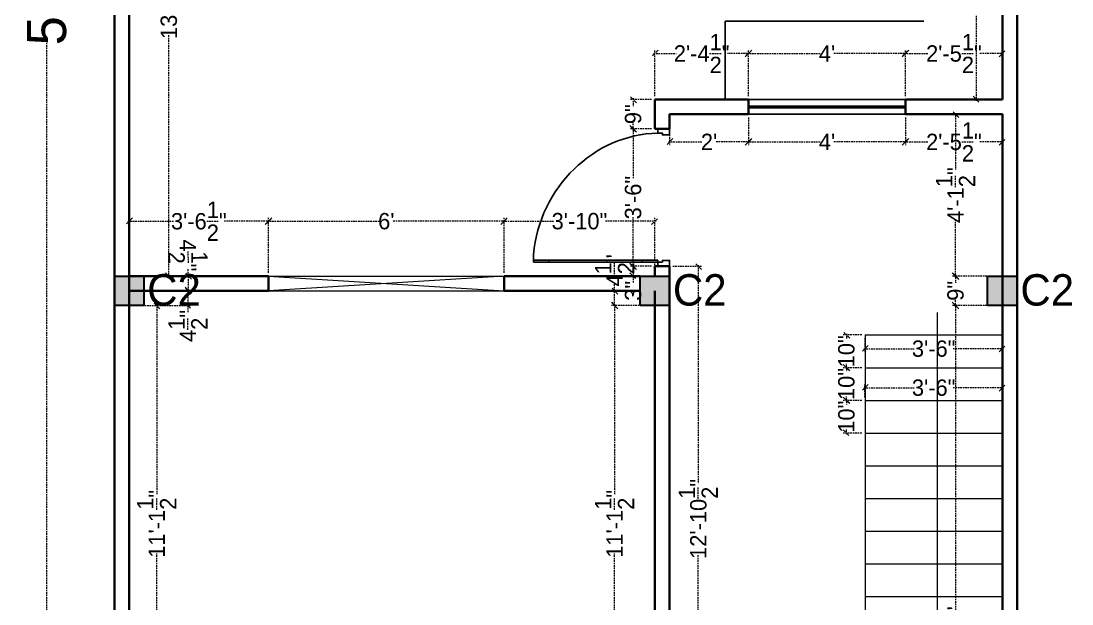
# Model space of a CAD drawing. Header units: millimetres. Extents: x -6808 to 215771, y -89660 to -16303.
# Drawn here: x 106639.7 to 106961, y -49908.7 to -49730.4 of the extents above; entities that cross this region are included whole.
import ezdxf

# ---------------------------------------------------------------- set-up
doc = ezdxf.new("R2010")
doc.units = ezdxf.units.MM
doc.header["$PDMODE"] = 35
doc.linetypes.add('ACAD_ISO10W100', pattern=[18, 12, -3, 0, -3])
doc.linetypes.add('DASHED', pattern=[0.75, 0.5, -0.25])
doc.layers.get('0').update_dxf_attribs({"color": 8})
for name, color, linetype, lineweight in [('col.center', 5, 'ACAD_ISO10W100', 15), ('column', 5, 'Continuous', 30), ('dim2', 6, 'Continuous', 20), ('STAIR', 252, 'Continuous', 15), ('wall', 7, 'Continuous', 35), ('wokg dim', 152, 'DASHED', 18)]:
    doc.layers.add(name, color=color, linetype=linetype, lineweight=lineweight)
doc.layers.add('NET 01', color=8, linetype='Continuous')
doc.layers.add('WIN', color=5, linetype='Continuous')
doc.styles.add('SAJ', font='eurr____.ttf')
doc.dimstyles.new('SAJ', dxfattribs={"dimtxt": 5, "dimasz": 2, "dimexe": 1, "dimexo": 1, "dimgap": 0.09375, "dimtad": 0, "dimdec": 1, "dimzin": 0, "dimdsep": 46, "dimlunit": 4, "dimtxsty": 'SAJ', "dimblk": 'OBLIQUE', "dimcen": 0.125, "dimdle": 0.375, "dimadec": 0, "dimazin": 0, "dimtfac": 1, "dimtdec": 1, "dimtofl": 0, "dimtmove": 0, "dimatfit": 3, "dimldrblk": 'OBLIQUE', "dimfxl": 1, "dimtolj": 1, "dimtzin": 0, "dimlwd": 5, "dimlwe": 5, "dimarcsym": 1})

# ---------------------------------------------------------------- blocks, each defined once
blk = doc.blocks.new('QEWFWE')
at = {"layer": 'NET 01'}
for p, q in [((238503.45, 15011.85), (238503.45, 15015.77)), ((238503.45, 15015.77), (238505.41, 15015.77)), ((238503.98, 15015.77), (238503.98, 15011.85)), ((238503.98, 15011.85), (238503.45, 15011.85)), ((238503.45, 15011.85), (238503.45, 14988.32)), ((238503.98, 14988.32), (238503.98, 15011.85)), ((238503.45, 14988.32), (238503.45, 14984.4)), ((238503.98, 14988.32), (238503.45, 14988.32)), ((238503.98, 14984.4), (238503.98, 14988.32)), ((238503.45, 14984.4), (238503.98, 14984.4))]:
    blk.add_line(p, q, dxfattribs=at)
for points in [[(238503.45, 14984.4), (238502.4, 14984.4), (238502.4, 14981.4), (238503.9, 14981.4), (238503.9, 14982.9), (238503.9, 14983.2), (238503.45, 14983.2)], [(238536.02, 14984.4), (238537.07, 14984.4), (238537.07, 14981.4), (238535.57, 14981.4), (238535.57, 14982.9), (238535.57, 14983.2), (238536.02, 14983.2)]]:
    blk.add_lwpolyline(points, close=True, dxfattribs=at)
blk.add_ellipse((238504.18, 14985.62), major_axis=(-29.27, 13.54), ratio=0.925766, start_param=-2.718612, end_param=-1.204625, dxfattribs=at)
blk = doc.blocks.new('_Oblique')
at = {"color": 0, "linetype": 'ByBlock', "lineweight": -2}
blk.add_line((-0.5, -0.5), (0.5, 0.5), dxfattribs=at)
blk = doc.blocks.new('*D721')
at = {"layer": 'Defpoints', "color": 0, "transparency": 16777216}
for p in [(106647.54, -49427.41), (106668.22, -49427.41), (106668.22, -50027.41)]:
    blk.add_point(p, dxfattribs=at)
at = {"layer": 'dim2', "color": 0, "linetype": 'DASHED', "lineweight": 5, "transparency": 16777216}
for p, q in [((106667.22, -49427.41), (106646.54, -49427.41)), ((106647.54, -49427.04), (106647.54, -49718.32)), ((106647.54, -50027.79), (106647.54, -49736.51)), ((106667.22, -50027.41), (106646.54, -50027.41))]:
    blk.add_line(p, q, dxfattribs=at)
at = {"layer": 'dim2', "color": 0, "lineweight": 5, "transparency": 16777216, "xscale": 2, "yscale": 2, "zscale": 2}
for p, rotation in [((106647.54, -49427.41), 90), ((106647.54, -50027.41), 270)]:
    blk.add_blockref('_Oblique', p, dxfattribs=dict(at, rotation=rotation))
at = {"layer": 'dim2', "color": 0, "transparency": 16777216, "insert": (106647.54, -49727.41), "char_height": 12, "attachment_point": 5, "rotation": 90, "style": 'SAJ'}
blk.add_mtext("\\A1;50'", dxfattribs=at)
blk = doc.blocks.new('A$C32B276F4')
at = {"layer": 'column'}
blk.add_hatch(color=256, dxfattribs=at).paths.add_polyline_path([(9, 0), (9, 9), (0, 9), (0, 0)])
for p, q in [((0, 0), (0, 9)), ((0, 9), (9, 9)), ((9, 9), (9, 0)), ((9, 0), (0, 0))]:
    blk.add_line(p, q, dxfattribs=at)
at = {"layer": 'col.center', "linetype": 'ByBlock', "insert": (10.02, 9.59), "char_height": 9.6, "width": 293.6941, "attachment_point": 1, "style": 'SAJ'}
blk.add_mtext('\\A1;{\\fCentury Gothic|b0|i0|c0|p34;C2}', dxfattribs=at)
blk = doc.blocks.new('*D755')
at = {"layer": 'Defpoints', "color": 0, "transparency": 16777216}
for p in [(106939.72, -49646.41), (106931.8, -49754.41), (106939.72, -49754.41)]:
    blk.add_point(p, dxfattribs=at)
at = {"layer": 'wokg dim', "color": 0, "lineweight": 5, "transparency": 16777216}
for p, q in [((106938.72, -49646.41), (106930.8, -49646.41)), ((106931.8, -49646.04), (106931.8, -49698.35)), ((106931.8, -49754.79), (106931.8, -49702.48)), ((106938.72, -49754.41), (106930.8, -49754.41))]:
    blk.add_line(p, q, dxfattribs=at)
at = {"layer": 'wokg dim', "color": 0, "lineweight": 5, "transparency": 16777216, "xscale": 2, "yscale": 2, "zscale": 2}
for p, rotation in [((106931.8, -49646.41), 90), ((106931.8, -49754.41), 270)]:
    blk.add_blockref('_Oblique', p, dxfattribs=dict(at, rotation=rotation))
at = {"layer": 'wokg dim', "color": 0, "transparency": 16777216, "insert": (106931.8, -49700.41), "char_height": 5, "attachment_point": 5, "rotation": 90, "style": 'SAJ'}
blk.add_mtext("\\A1;9'", dxfattribs=at)
blk = doc.blocks.new('*D756')
at = {"layer": 'Defpoints', "color": 0, "transparency": 16777216}
for p in [(106910.1, -49740.34), (106910.1, -49754.41), (106939.72, -49754.41)]:
    blk.add_point(p, dxfattribs=at)
at = {"layer": 'wokg dim', "color": 0, "lineweight": 5, "transparency": 16777216}
for p, q in [((106909.72, -49740.34), (106917.11, -49740.34)), ((106910.1, -49753.41), (106910.1, -49739.34)), ((106940.1, -49740.34), (106932.71, -49740.34)), ((106939.72, -49753.41), (106939.72, -49739.34))]:
    blk.add_line(p, q, dxfattribs=at)
at = {"layer": 'wokg dim', "color": 0, "lineweight": 5, "transparency": 16777216, "xscale": 2, "yscale": 2, "zscale": 2, "rotation": 180}
blk.add_blockref('_Oblique', (106910.1, -49740.34), dxfattribs=at)
at = {"layer": 'wokg dim', "color": 0, "lineweight": 5, "transparency": 16777216, "xscale": 2, "yscale": 2, "zscale": 2}
blk.add_blockref('_Oblique', (106939.72, -49740.34), dxfattribs=at)
at = {"layer": 'wokg dim', "color": 0, "transparency": 16777216, "insert": (106924.91, -49740.34), "char_height": 5, "attachment_point": 5, "style": 'SAJ'}
blk.add_mtext('\\A1;2\'-5{\\H1.000000x;\\S1/2;}"', dxfattribs=at)
blk = doc.blocks.new('*D757')
at = {"layer": 'Defpoints', "color": 0, "transparency": 16777216}
for p in [(106862.1, -49740.34), (106862.1, -49754.41), (106910.1, -49754.41)]:
    blk.add_point(p, dxfattribs=at)
at = {"layer": 'wokg dim', "color": 0, "lineweight": 5, "transparency": 16777216}
for p, q in [((106861.72, -49740.34), (106884.07, -49740.34)), ((106862.1, -49753.41), (106862.1, -49739.34)), ((106910.47, -49740.34), (106888.13, -49740.34)), ((106910.1, -49753.41), (106910.1, -49739.34))]:
    blk.add_line(p, q, dxfattribs=at)
at = {"layer": 'wokg dim', "color": 0, "lineweight": 5, "transparency": 16777216, "xscale": 2, "yscale": 2, "zscale": 2}
for p, rotation in [((106862.1, -49740.34), 180.0000000000086), ((106910.1, -49740.34), 8.6331e-12)]:
    blk.add_blockref('_Oblique', p, dxfattribs=dict(at, rotation=rotation))
at = {"layer": 'wokg dim', "color": 0, "transparency": 16777216, "insert": (106886.1, -49740.34), "char_height": 5, "attachment_point": 5, "style": 'SAJ'}
blk.add_mtext("\\A1;4'", dxfattribs=at)
blk = doc.blocks.new('*D758')
at = {"layer": 'Defpoints', "color": 0, "transparency": 16777216}
for p in [(106862.1, -49740.34), (106833.47, -49754.41), (106862.1, -49754.41)]:
    blk.add_point(p, dxfattribs=at)
at = {"layer": 'wokg dim', "color": 0, "lineweight": 5, "transparency": 16777216}
for p, q in [((106833.1, -49740.34), (106839.99, -49740.34)), ((106833.47, -49753.41), (106833.47, -49739.34)), ((106862.47, -49740.34), (106855.58, -49740.34)), ((106862.1, -49753.41), (106862.1, -49739.34))]:
    blk.add_line(p, q, dxfattribs=at)
at = {"layer": 'wokg dim', "color": 0, "lineweight": 5, "transparency": 16777216, "xscale": 2, "yscale": 2, "zscale": 2, "rotation": 180}
blk.add_blockref('_Oblique', (106833.47, -49740.34), dxfattribs=at)
at = {"layer": 'wokg dim', "color": 0, "lineweight": 5, "transparency": 16777216, "xscale": 2, "yscale": 2, "zscale": 2}
blk.add_blockref('_Oblique', (106862.1, -49740.34), dxfattribs=at)
at = {"layer": 'wokg dim', "color": 0, "transparency": 16777216, "insert": (106847.78, -49740.34), "char_height": 5, "attachment_point": 5, "style": 'SAJ'}
blk.add_mtext('\\A1;2\'-4{\\H1.000000x;\\S1/2;}"', dxfattribs=at)
blk = doc.blocks.new('*D759')
at = {"layer": 'Defpoints', "color": 0, "transparency": 16777216}
for p in [(106672.72, -49646.41), (106672.72, -49808.41), (106684.88, -49808.41)]:
    blk.add_point(p, dxfattribs=at)
at = {"layer": 'wokg dim', "color": 0, "lineweight": 5, "transparency": 16777216}
for p, q in [((106673.72, -49646.41), (106685.88, -49646.41)), ((106684.88, -49646.04), (106684.88, -49720.13)), ((106684.88, -49808.79), (106684.88, -49734.7)), ((106673.72, -49808.41), (106685.88, -49808.41))]:
    blk.add_line(p, q, dxfattribs=at)
at = {"layer": 'wokg dim', "color": 0, "lineweight": 5, "transparency": 16777216, "xscale": 2, "yscale": 2, "zscale": 2}
for p, rotation in [((106684.88, -49646.41), 90), ((106684.88, -49808.41), 270)]:
    blk.add_blockref('_Oblique', p, dxfattribs=dict(at, rotation=rotation))
at = {"layer": 'wokg dim', "color": 0, "transparency": 16777216, "insert": (106684.88, -49727.41), "char_height": 5, "attachment_point": 5, "rotation": 90, "style": 'SAJ'}
blk.add_mtext('\\A1;13\'-6"', dxfattribs=at)
blk = doc.blocks.new('*D760')
at = {"layer": 'Defpoints', "color": 0, "transparency": 16777216}
for p in [(106715.35, -49791.64), (106672.72, -49808.41), (106715.35, -49808.41)]:
    blk.add_point(p, dxfattribs=at)
at = {"layer": 'wokg dim', "color": 0, "lineweight": 5, "transparency": 16777216}
for p, q in [((106672.35, -49791.64), (106686.24, -49791.64)), ((106672.72, -49807.41), (106672.72, -49790.64)), ((106715.72, -49791.64), (106701.83, -49791.64)), ((106715.35, -49807.41), (106715.35, -49790.64))]:
    blk.add_line(p, q, dxfattribs=at)
at = {"layer": 'wokg dim', "color": 0, "lineweight": 5, "transparency": 16777216, "xscale": 2, "yscale": 2, "zscale": 2, "rotation": 180}
blk.add_blockref('_Oblique', (106672.72, -49791.64), dxfattribs=at)
at = {"layer": 'wokg dim', "color": 0, "lineweight": 5, "transparency": 16777216, "xscale": 2, "yscale": 2, "zscale": 2}
blk.add_blockref('_Oblique', (106715.35, -49791.64), dxfattribs=at)
at = {"layer": 'wokg dim', "color": 0, "transparency": 16777216, "insert": (106694.03, -49791.64), "char_height": 5, "attachment_point": 5, "style": 'SAJ'}
blk.add_mtext('\\A1;3\'-6{\\H1.000000x;\\S1/2;}"', dxfattribs=at)
blk = doc.blocks.new('*D761')
at = {"layer": 'Defpoints', "color": 0, "transparency": 16777216}
for p in [(106787.35, -49791.64), (106715.35, -49808.41), (106787.35, -49808.41)]:
    blk.add_point(p, dxfattribs=at)
at = {"layer": 'wokg dim', "color": 0, "lineweight": 5, "transparency": 16777216}
for p, q in [((106714.97, -49791.64), (106749.28, -49791.64)), ((106715.35, -49807.41), (106715.35, -49790.64)), ((106787.72, -49791.64), (106753.41, -49791.64)), ((106787.35, -49807.41), (106787.35, -49790.64))]:
    blk.add_line(p, q, dxfattribs=at)
at = {"layer": 'wokg dim', "color": 0, "lineweight": 5, "transparency": 16777216, "xscale": 2, "yscale": 2, "zscale": 2, "rotation": 180}
blk.add_blockref('_Oblique', (106715.35, -49791.64), dxfattribs=at)
at = {"layer": 'wokg dim', "color": 0, "lineweight": 5, "transparency": 16777216, "xscale": 2, "yscale": 2, "zscale": 2}
blk.add_blockref('_Oblique', (106787.35, -49791.64), dxfattribs=at)
at = {"layer": 'wokg dim', "color": 0, "transparency": 16777216, "insert": (106751.35, -49791.64), "char_height": 5, "attachment_point": 5, "style": 'SAJ'}
blk.add_mtext("\\A1;6'", dxfattribs=at)
blk = doc.blocks.new('*D762')
at = {"layer": 'Defpoints', "color": 0, "transparency": 16777216}
for p in [(106787.35, -49791.64), (106787.35, -49808.41), (106833.47, -49808.41)]:
    blk.add_point(p, dxfattribs=at)
at = {"layer": 'wokg dim', "color": 0, "lineweight": 5, "transparency": 16777216}
for p, q in [((106786.97, -49791.64), (106802.67, -49791.64)), ((106787.35, -49807.41), (106787.35, -49790.64)), ((106833.85, -49791.64), (106818.15, -49791.64)), ((106833.47, -49807.41), (106833.47, -49790.64))]:
    blk.add_line(p, q, dxfattribs=at)
at = {"layer": 'wokg dim', "color": 0, "lineweight": 5, "transparency": 16777216, "xscale": 2, "yscale": 2, "zscale": 2}
for p, rotation in [((106787.35, -49791.64), 180.0000000004519), ((106833.47, -49791.64), 4.518785e-10)]:
    blk.add_blockref('_Oblique', p, dxfattribs=dict(at, rotation=rotation))
at = {"layer": 'wokg dim', "color": 0, "transparency": 16777216, "insert": (106810.41, -49791.64), "char_height": 5, "attachment_point": 5, "style": 'SAJ'}
blk.add_mtext('\\A1;3\'-10"', dxfattribs=at)
blk = doc.blocks.new('*D763')
at = {"layer": 'Defpoints', "color": 0, "transparency": 16777216}
for p in [(106833.47, -49754.41), (106826.83, -49763.41), (106833.47, -49763.41)]:
    blk.add_point(p, dxfattribs=at)
at = {"layer": 'wokg dim', "color": 0, "lineweight": 5, "transparency": 16777216}
for p, q in [((106832.47, -49754.41), (106825.83, -49754.41)), ((106826.83, -49754.04), (106826.83, -49756.44)), ((106826.83, -49763.79), (106826.83, -49761.39)), ((106832.47, -49763.41), (106825.83, -49763.41))]:
    blk.add_line(p, q, dxfattribs=at)
at = {"layer": 'wokg dim', "color": 0, "lineweight": 5, "transparency": 16777216, "xscale": 2, "yscale": 2, "zscale": 2}
for p, rotation in [((106826.83, -49754.41), 90), ((106826.83, -49763.41), 270)]:
    blk.add_blockref('_Oblique', p, dxfattribs=dict(at, rotation=rotation))
at = {"layer": 'wokg dim', "color": 0, "transparency": 16777216, "insert": (106826.83, -49758.91), "char_height": 5, "attachment_point": 5, "rotation": 90, "style": 'SAJ'}
blk.add_mtext('\\A1;9"', dxfattribs=at)
blk = doc.blocks.new('*D764')
at = {"layer": 'Defpoints', "color": 0, "transparency": 16777216}
for p in [(106833.47, -49763.41), (106826.83, -49805.41), (106833.47, -49805.41)]:
    blk.add_point(p, dxfattribs=at)
at = {"layer": 'wokg dim', "color": 0, "lineweight": 5, "transparency": 16777216}
for p, q in [((106826.83, -49763.04), (106826.83, -49778.43)), ((106832.47, -49763.41), (106825.83, -49763.41)), ((106826.83, -49805.79), (106826.83, -49790.4)), ((106832.47, -49805.41), (106825.83, -49805.41))]:
    blk.add_line(p, q, dxfattribs=at)
at = {"layer": 'wokg dim', "color": 0, "lineweight": 5, "transparency": 16777216, "xscale": 2, "yscale": 2, "zscale": 2}
for p, rotation in [((106826.83, -49763.41), 90), ((106826.83, -49805.41), 270)]:
    blk.add_blockref('_Oblique', p, dxfattribs=dict(at, rotation=rotation))
at = {"layer": 'wokg dim', "color": 0, "transparency": 16777216, "insert": (106826.83, -49784.41), "char_height": 5, "attachment_point": 5, "rotation": 90, "style": 'SAJ'}
blk.add_mtext('\\A1;3\'-6"', dxfattribs=at)
blk = doc.blocks.new('*D765')
at = {"layer": 'Defpoints', "color": 0, "transparency": 16777216}
for p in [(106833.47, -49805.41), (106826.83, -49808.41), (106833.47, -49808.41)]:
    blk.add_point(p, dxfattribs=at)
at = {"layer": 'wokg dim', "color": 0, "lineweight": 5, "transparency": 16777216}
for p, q in [((106832.47, -49805.41), (106825.83, -49805.41)), ((106826.83, -49805.04), (106826.83, -49808.41)), ((106832.47, -49808.41), (106825.83, -49808.41)), ((106826.83, -49808.41), (106826.83, -49810.41))]:
    blk.add_line(p, q, dxfattribs=at)
at = {"layer": 'wokg dim', "color": 0, "lineweight": 5, "transparency": 16777216, "xscale": 2, "yscale": 2, "zscale": 2}
for p, rotation in [((106826.83, -49805.41), 90), ((106826.83, -49808.41), 270)]:
    blk.add_blockref('_Oblique', p, dxfattribs=dict(at, rotation=rotation))
at = {"layer": 'wokg dim', "color": 0, "transparency": 16777216, "insert": (106826.83, -49812.9), "char_height": 5, "attachment_point": 5, "rotation": 90, "style": 'SAJ'}
blk.add_mtext('\\A1;3"', dxfattribs=at)
blk = doc.blocks.new('*D766')
at = {"layer": 'Defpoints', "color": 0, "transparency": 16777216}
for p in [(106910.1, -49758.91), (106939.72, -49758.91), (106910.1, -49767.37)]:
    blk.add_point(p, dxfattribs=at)
at = {"layer": 'wokg dim', "color": 0, "lineweight": 5, "transparency": 16777216}
for p, q in [((106910.1, -49759.91), (106910.1, -49768.37)), ((106939.72, -49759.91), (106939.72, -49768.37)), ((106909.72, -49767.37), (106917.11, -49767.37)), ((106940.1, -49767.37), (106932.71, -49767.37))]:
    blk.add_line(p, q, dxfattribs=at)
at = {"layer": 'wokg dim', "color": 0, "lineweight": 5, "transparency": 16777216, "xscale": 2, "yscale": 2, "zscale": 2, "rotation": 180}
blk.add_blockref('_Oblique', (106910.1, -49767.37), dxfattribs=at)
at = {"layer": 'wokg dim', "color": 0, "lineweight": 5, "transparency": 16777216, "xscale": 2, "yscale": 2, "zscale": 2}
blk.add_blockref('_Oblique', (106939.72, -49767.37), dxfattribs=at)
at = {"layer": 'wokg dim', "color": 0, "transparency": 16777216, "insert": (106924.91, -49767.37), "char_height": 5, "attachment_point": 5, "style": 'SAJ'}
blk.add_mtext('\\A1;2\'-5{\\H1.000000x;\\S1/2;}"', dxfattribs=at)
blk = doc.blocks.new('*D767')
at = {"layer": 'Defpoints', "color": 0, "transparency": 16777216}
for p in [(106862.1, -49758.91), (106910.1, -49758.91), (106862.1, -49767.37)]:
    blk.add_point(p, dxfattribs=at)
at = {"layer": 'wokg dim', "color": 0, "lineweight": 5, "transparency": 16777216}
for p, q in [((106862.1, -49759.91), (106862.1, -49768.37)), ((106910.1, -49759.91), (106910.1, -49768.37)), ((106861.72, -49767.37), (106884.07, -49767.37)), ((106910.47, -49767.37), (106888.13, -49767.37))]:
    blk.add_line(p, q, dxfattribs=at)
at = {"layer": 'wokg dim', "color": 0, "lineweight": 5, "transparency": 16777216, "xscale": 2, "yscale": 2, "zscale": 2}
for p, rotation in [((106862.1, -49767.37), 180.0000000000086), ((106910.1, -49767.37), 8.6331e-12)]:
    blk.add_blockref('_Oblique', p, dxfattribs=dict(at, rotation=rotation))
at = {"layer": 'wokg dim', "color": 0, "transparency": 16777216, "insert": (106886.1, -49767.37), "char_height": 5, "attachment_point": 5, "style": 'SAJ'}
blk.add_mtext("\\A1;4'", dxfattribs=at)
blk = doc.blocks.new('*D768')
at = {"layer": 'Defpoints', "color": 0, "transparency": 16777216}
for p in [(106837.97, -49758.91), (106862.1, -49758.91), (106837.97, -49767.37)]:
    blk.add_point(p, dxfattribs=at)
at = {"layer": 'wokg dim', "color": 0, "lineweight": 5, "transparency": 16777216}
for p, q in [((106837.97, -49759.91), (106837.97, -49768.37)), ((106862.1, -49759.91), (106862.1, -49768.37)), ((106837.6, -49767.37), (106847.95, -49767.37)), ((106862.47, -49767.37), (106852.12, -49767.37))]:
    blk.add_line(p, q, dxfattribs=at)
at = {"layer": 'wokg dim', "color": 0, "lineweight": 5, "transparency": 16777216, "xscale": 2, "yscale": 2, "zscale": 2}
for p, rotation in [((106837.97, -49767.37), 179.9999999999827), ((106862.1, -49767.37), 359.9999999999827)]:
    blk.add_blockref('_Oblique', p, dxfattribs=dict(at, rotation=rotation))
at = {"layer": 'wokg dim', "color": 0, "transparency": 16777216, "insert": (106850.03, -49767.37), "char_height": 5, "attachment_point": 5, "style": 'SAJ'}
blk.add_mtext("\\A1;2'", dxfattribs=at)
blk = doc.blocks.new('*D769')
at = {"layer": 'Defpoints', "color": 0, "transparency": 16777216}
for p in [(106837.97, -49805.41), (106837.97, -49959.91), (106846.75, -49959.91)]:
    blk.add_point(p, dxfattribs=at)
at = {"layer": 'wokg dim', "color": 0, "lineweight": 5, "transparency": 16777216}
for p, q in [((106838.97, -49805.41), (106847.75, -49805.41)), ((106846.75, -49805.04), (106846.75, -49871.8)), ((106846.75, -49960.29), (106846.75, -49893.53)), ((106838.97, -49959.91), (106847.75, -49959.91))]:
    blk.add_line(p, q, dxfattribs=at)
at = {"layer": 'wokg dim', "color": 0, "lineweight": 5, "transparency": 16777216, "xscale": 2, "yscale": 2, "zscale": 2}
for p, rotation in [((106846.75, -49805.41), 90), ((106846.75, -49959.91), 270)]:
    blk.add_blockref('_Oblique', p, dxfattribs=dict(at, rotation=rotation))
at = {"layer": 'wokg dim', "color": 0, "transparency": 16777216, "insert": (106846.75, -49882.66), "char_height": 5, "attachment_point": 5, "rotation": 90, "style": 'SAJ'}
blk.add_mtext('\\A1;12\'-10{\\H1.000000x;\\S1/2;}"', dxfattribs=at)
blk = doc.blocks.new('*D772')
at = {"layer": 'Defpoints', "color": 0, "transparency": 16777216}
for p in [(106672.72, -49817.41), (106672.72, -49950.91), (106681.15, -49950.91)]:
    blk.add_point(p, dxfattribs=at)
at = {"layer": 'wokg dim', "color": 0, "lineweight": 5, "transparency": 16777216}
for p, q in [((106673.72, -49817.41), (106682.15, -49817.41)), ((106681.15, -49817.04), (106681.15, -49875.07)), ((106681.15, -49951.29), (106681.15, -49893.26)), ((106673.72, -49950.91), (106682.15, -49950.91))]:
    blk.add_line(p, q, dxfattribs=at)
at = {"layer": 'wokg dim', "color": 0, "lineweight": 5, "transparency": 16777216, "xscale": 2, "yscale": 2, "zscale": 2}
for p, rotation in [((106681.15, -49817.41), 90), ((106681.15, -49950.91), 270)]:
    blk.add_blockref('_Oblique', p, dxfattribs=dict(at, rotation=rotation))
at = {"layer": 'wokg dim', "color": 0, "transparency": 16777216, "insert": (106681.15, -49884.16), "char_height": 5, "attachment_point": 5, "rotation": 90, "style": 'SAJ'}
blk.add_mtext('\\A1;11\'-1{\\H1.000000x;\\S1/2;}"', dxfattribs=at)
blk = doc.blocks.new('*D773')
at = {"layer": 'Defpoints', "color": 0, "transparency": 16777216}
for p in [(106677.22, -49812.91), (106677.22, -49817.41), (106690.69, -49817.41)]:
    blk.add_point(p, dxfattribs=at)
at = {"layer": 'wokg dim', "color": 0, "lineweight": 5, "transparency": 16777216}
for p, q in [((106678.22, -49812.91), (106691.69, -49812.91)), ((106690.69, -49812.54), (106690.69, -49817.41)), ((106678.22, -49817.41), (106691.69, -49817.41)), ((106690.69, -49817.41), (106690.69, -49819.41))]:
    blk.add_line(p, q, dxfattribs=at)
at = {"layer": 'wokg dim', "color": 0, "lineweight": 5, "transparency": 16777216, "xscale": 2, "yscale": 2, "zscale": 2}
for p, rotation in [((106690.69, -49812.91), 90), ((106690.69, -49817.41), 270)]:
    blk.add_blockref('_Oblique', p, dxfattribs=dict(at, rotation=rotation))
at = {"layer": 'wokg dim', "color": 0, "transparency": 16777216, "insert": (106690.69, -49823.66), "char_height": 5, "attachment_point": 5, "rotation": 90, "style": 'SAJ'}
blk.add_mtext('\\A1;4{\\H1.000000x;\\S1/2;}"', dxfattribs=at)
blk = doc.blocks.new('*D713')
at = {"layer": 'Defpoints', "color": 0, "transparency": 16777216}
for p in [(106684.88, -49808.41), (106684.96, -49812.91), (106690.89, -49812.82)]:
    blk.add_point(p, dxfattribs=at)
at = {"layer": 'wokg dim', "color": 0, "lineweight": 5, "transparency": 16777216}
for p, q in [((106690.81, -49808.32), (106690.78, -49806.32)), ((106690.89, -49812.82), (106690.81, -49807.95)), ((106685.88, -49808.4), (106691.81, -49808.3)), ((106685.96, -49812.9), (106691.89, -49812.8))]:
    blk.add_line(p, q, dxfattribs=at)
at = {"layer": 'wokg dim', "color": 0, "lineweight": 5, "transparency": 16777216, "xscale": 2, "yscale": 2, "zscale": 2}
for p, rotation in [((106690.81, -49808.32), 90.91348893124558), ((106690.89, -49812.82), 270.9134889312456)]:
    blk.add_blockref('_Oblique', p, dxfattribs=dict(at, rotation=rotation))
at = {"layer": 'wokg dim', "color": 0, "transparency": 16777216, "insert": (106690.71, -49802.08), "char_height": 5, "attachment_point": 5, "rotation": 270.9135, "style": 'SAJ'}
blk.add_mtext('\\A1;4{\\H1.000000x;\\S1/2;}"', dxfattribs=at)
blk = doc.blocks.new('*D774')
at = {"layer": 'Defpoints', "color": 0, "transparency": 16777216}
for p in [(106833.47, -49817.41), (106821.16, -49950.91), (106833.47, -49950.91)]:
    blk.add_point(p, dxfattribs=at)
at = {"layer": 'wokg dim', "color": 0, "lineweight": 5, "transparency": 16777216}
for p, q in [((106832.47, -49817.41), (106820.16, -49817.41)), ((106821.16, -49817.04), (106821.16, -49875.07)), ((106821.16, -49951.29), (106821.16, -49893.26)), ((106832.47, -49950.91), (106820.16, -49950.91))]:
    blk.add_line(p, q, dxfattribs=at)
at = {"layer": 'wokg dim', "color": 0, "lineweight": 5, "transparency": 16777216, "xscale": 2, "yscale": 2, "zscale": 2}
for p, rotation in [((106821.16, -49817.41), 90), ((106821.16, -49950.91), 270)]:
    blk.add_blockref('_Oblique', p, dxfattribs=dict(at, rotation=rotation))
at = {"layer": 'wokg dim', "color": 0, "transparency": 16777216, "insert": (106821.16, -49884.16), "char_height": 5, "attachment_point": 5, "rotation": 90, "style": 'SAJ'}
blk.add_mtext('\\A1;11\'-1{\\H1.000000x;\\S1/2;}"', dxfattribs=at)
blk = doc.blocks.new('*D775')
at = {"layer": 'Defpoints', "color": 0, "transparency": 16777216}
for p in [(106828.97, -49812.91), (106821.16, -49817.41), (106828.97, -49817.41)]:
    blk.add_point(p, dxfattribs=at)
at = {"layer": 'wokg dim', "color": 0, "lineweight": 5, "transparency": 16777216}
for p, q in [((106821.16, -49812.91), (106821.16, -49810.91)), ((106827.97, -49812.91), (106820.16, -49812.91)), ((106821.16, -49817.41), (106821.16, -49812.54)), ((106827.97, -49817.41), (106820.16, -49817.41))]:
    blk.add_line(p, q, dxfattribs=at)
at = {"layer": 'wokg dim', "color": 0, "lineweight": 5, "transparency": 16777216, "xscale": 2, "yscale": 2, "zscale": 2}
for p, rotation in [((106821.16, -49812.91), 90), ((106821.16, -49817.41), 270)]:
    blk.add_blockref('_Oblique', p, dxfattribs=dict(at, rotation=rotation))
at = {"layer": 'wokg dim', "color": 0, "transparency": 16777216, "insert": (106821.16, -49806.67), "char_height": 5, "attachment_point": 5, "rotation": 90, "style": 'SAJ'}
blk.add_mtext('\\A1;4{\\H1.000000x;\\S1/2;}"', dxfattribs=at)
blk = doc.blocks.new('*D786')
at = {"layer": 'Defpoints', "color": 0, "transparency": 16777216}
for p in [(106939.72, -49758.91), (106925.42, -49808.41), (106939.72, -49808.41)]:
    blk.add_point(p, dxfattribs=at)
at = {"layer": 'wokg dim', "color": 0, "lineweight": 5, "transparency": 16777216}
for p, q in [((106938.72, -49758.91), (106924.42, -49758.91)), ((106925.42, -49758.54), (106925.42, -49775.92)), ((106925.42, -49808.79), (106925.42, -49791.41)), ((106938.72, -49808.41), (106924.42, -49808.41))]:
    blk.add_line(p, q, dxfattribs=at)
at = {"layer": 'wokg dim', "color": 0, "lineweight": 5, "transparency": 16777216, "xscale": 2, "yscale": 2, "zscale": 2}
for p, rotation in [((106925.42, -49758.91), 90), ((106925.42, -49808.41), 270)]:
    blk.add_blockref('_Oblique', p, dxfattribs=dict(at, rotation=rotation))
at = {"layer": 'wokg dim', "color": 0, "transparency": 16777216, "insert": (106925.42, -49783.66), "char_height": 5, "attachment_point": 5, "rotation": 90, "style": 'SAJ'}
blk.add_mtext('\\A1;4\'-1{\\H1.000000x;\\S1/2;}"', dxfattribs=at)
blk = doc.blocks.new('*D787')
at = {"layer": 'Defpoints', "color": 0, "transparency": 16777216}
for p in [(106935.22, -49808.41), (106925.42, -49817.41), (106935.22, -49817.41)]:
    blk.add_point(p, dxfattribs=at)
at = {"layer": 'wokg dim', "color": 0, "lineweight": 5, "transparency": 16777216}
for p, q in [((106934.22, -49808.41), (106924.42, -49808.41)), ((106925.42, -49808.04), (106925.42, -49810.44)), ((106934.22, -49817.41), (106924.42, -49817.41)), ((106925.42, -49817.79), (106925.42, -49815.39))]:
    blk.add_line(p, q, dxfattribs=at)
at = {"layer": 'wokg dim', "color": 0, "lineweight": 5, "transparency": 16777216, "xscale": 2, "yscale": 2, "zscale": 2}
for p, rotation in [((106925.42, -49808.41), 90), ((106925.42, -49817.41), 270)]:
    blk.add_blockref('_Oblique', p, dxfattribs=dict(at, rotation=rotation))
at = {"layer": 'wokg dim', "color": 0, "transparency": 16777216, "insert": (106925.42, -49812.91), "char_height": 5, "attachment_point": 5, "rotation": 90, "style": 'SAJ'}
blk.add_mtext('\\A1;9"', dxfattribs=at)
blk = doc.blocks.new('*D788')
at = {"layer": 'Defpoints', "color": 0, "transparency": 16777216}
for p in [(106939.72, -49817.41), (106925.42, -50018.41), (106939.72, -50018.41)]:
    blk.add_point(p, dxfattribs=at)
at = {"layer": 'wokg dim', "color": 0, "lineweight": 5, "transparency": 16777216}
for p, q in [((106938.72, -49817.41), (106924.42, -49817.41)), ((106925.42, -49817.04), (106925.42, -49910.63)), ((106925.42, -50018.79), (106925.42, -49925.2)), ((106938.72, -50018.41), (106924.42, -50018.41))]:
    blk.add_line(p, q, dxfattribs=at)
at = {"layer": 'wokg dim', "color": 0, "lineweight": 5, "transparency": 16777216, "xscale": 2, "yscale": 2, "zscale": 2}
for p, rotation in [((106925.42, -49817.41), 90), ((106925.42, -50018.41), 270)]:
    blk.add_blockref('_Oblique', p, dxfattribs=dict(at, rotation=rotation))
at = {"layer": 'wokg dim', "color": 0, "transparency": 16777216, "insert": (106925.42, -49917.91), "char_height": 5, "attachment_point": 5, "rotation": 90, "style": 'SAJ'}
blk.add_mtext('\\A1;16\'-9"', dxfattribs=at)
blk = doc.blocks.new('*D791')
at = {"layer": 'Defpoints', "color": 0, "transparency": 16777216}
for p in [(106897.72, -49826.41), (106939.72, -49826.41), (106897.72, -49830.61)]:
    blk.add_point(p, dxfattribs=at)
at = {"layer": 'wokg dim', "color": 0, "lineweight": 5, "transparency": 16777216}
for p, q in [((106897.72, -49827.41), (106897.72, -49831.61)), ((106939.72, -49827.41), (106939.72, -49831.61)), ((106897.35, -49830.61), (106912.74, -49830.61)), ((106940.1, -49830.61), (106924.7, -49830.61))]:
    blk.add_line(p, q, dxfattribs=at)
at = {"layer": 'wokg dim', "color": 0, "lineweight": 5, "transparency": 16777216, "xscale": 2, "yscale": 2, "zscale": 2}
for p, rotation in [((106897.72, -49830.61), 180.0000000000099), ((106939.72, -49830.61), 9.9121e-12)]:
    blk.add_blockref('_Oblique', p, dxfattribs=dict(at, rotation=rotation))
at = {"layer": 'wokg dim', "color": 0, "transparency": 16777216, "insert": (106918.72, -49830.61), "char_height": 5, "attachment_point": 5, "style": 'SAJ'}
blk.add_mtext('\\A1;3\'-6"', dxfattribs=at)
blk = doc.blocks.new('*D717')
at = {"layer": 'Defpoints', "color": 0, "transparency": 16777216}
for p in [(106939.72, -49842.55), (106897.72, -49846.41), (106939.72, -49846.41)]:
    blk.add_point(p, dxfattribs=at)
at = {"layer": 'wokg dim', "color": 0, "lineweight": 5, "transparency": 16777216}
for p, q in [((106897.35, -49842.55), (106912.74, -49842.55)), ((106897.72, -49845.41), (106897.72, -49841.55)), ((106940.1, -49842.55), (106924.7, -49842.55)), ((106939.72, -49845.41), (106939.72, -49841.55))]:
    blk.add_line(p, q, dxfattribs=at)
at = {"layer": 'wokg dim', "color": 0, "lineweight": 5, "transparency": 16777216, "xscale": 2, "yscale": 2, "zscale": 2, "rotation": 180}
blk.add_blockref('_Oblique', (106897.72, -49842.55), dxfattribs=at)
at = {"layer": 'wokg dim', "color": 0, "lineweight": 5, "transparency": 16777216, "xscale": 2, "yscale": 2, "zscale": 2}
blk.add_blockref('_Oblique', (106939.72, -49842.55), dxfattribs=at)
at = {"layer": 'wokg dim', "color": 0, "transparency": 16777216, "insert": (106918.72, -49842.55), "char_height": 5, "attachment_point": 5, "style": 'SAJ'}
blk.add_mtext('\\A1;3\'-6"', dxfattribs=at)
blk = doc.blocks.new('*D718')
at = {"layer": 'Defpoints', "color": 0, "transparency": 16777216}
for p in [(106897.72, -49826.41), (106892.04, -49836.41), (106897.72, -49836.41)]:
    blk.add_point(p, dxfattribs=at)
at = {"layer": 'wokg dim', "color": 0, "lineweight": 5, "transparency": 16777216}
for p, q in [((106896.72, -49826.41), (106891.04, -49826.41)), ((106892.04, -49826.04), (106892.04, -49827.62)), ((106896.72, -49836.41), (106891.04, -49836.41)), ((106892.04, -49836.79), (106892.04, -49835.21))]:
    blk.add_line(p, q, dxfattribs=at)
at = {"layer": 'wokg dim', "color": 0, "lineweight": 5, "transparency": 16777216, "xscale": 2, "yscale": 2, "zscale": 2}
for p, rotation in [((106892.04, -49826.41), 90), ((106892.04, -49836.41), 270)]:
    blk.add_blockref('_Oblique', p, dxfattribs=dict(at, rotation=rotation))
at = {"layer": 'wokg dim', "color": 0, "transparency": 16777216, "insert": (106892.04, -49831.41), "char_height": 5, "attachment_point": 5, "rotation": 90, "style": 'SAJ'}
blk.add_mtext('\\A1;10"', dxfattribs=at)
blk = doc.blocks.new('*D719')
at = {"layer": 'Defpoints', "color": 0, "transparency": 16777216}
for p in [(106897.72, -49836.41), (106892.04, -49846.41), (106897.72, -49846.41)]:
    blk.add_point(p, dxfattribs=at)
at = {"layer": 'wokg dim', "color": 0, "lineweight": 5, "transparency": 16777216}
for p, q in [((106896.72, -49836.41), (106891.04, -49836.41)), ((106892.04, -49836.04), (106892.04, -49837.62)), ((106896.72, -49846.41), (106891.04, -49846.41)), ((106892.04, -49846.79), (106892.04, -49845.21))]:
    blk.add_line(p, q, dxfattribs=at)
at = {"layer": 'wokg dim', "color": 0, "lineweight": 5, "transparency": 16777216, "xscale": 2, "yscale": 2, "zscale": 2}
for p, rotation in [((106892.04, -49836.41), 90), ((106892.04, -49846.41), 270)]:
    blk.add_blockref('_Oblique', p, dxfattribs=dict(at, rotation=rotation))
at = {"layer": 'wokg dim', "color": 0, "transparency": 16777216, "insert": (106892.04, -49841.41), "char_height": 5, "attachment_point": 5, "rotation": 90, "style": 'SAJ'}
blk.add_mtext('\\A1;10"', dxfattribs=at)
blk = doc.blocks.new('*D720')
at = {"layer": 'Defpoints', "color": 0, "transparency": 16777216}
for p in [(106897.72, -49846.41), (106892.04, -49856.41), (106897.72, -49856.41)]:
    blk.add_point(p, dxfattribs=at)
at = {"layer": 'wokg dim', "color": 0, "lineweight": 5, "transparency": 16777216}
for p, q in [((106896.72, -49846.41), (106891.04, -49846.41)), ((106892.04, -49846.04), (106892.04, -49847.62)), ((106892.04, -49856.79), (106892.04, -49855.21)), ((106896.72, -49856.41), (106891.04, -49856.41))]:
    blk.add_line(p, q, dxfattribs=at)
at = {"layer": 'wokg dim', "color": 0, "lineweight": 5, "transparency": 16777216, "xscale": 2, "yscale": 2, "zscale": 2}
for p, rotation in [((106892.04, -49846.41), 90), ((106892.04, -49856.41), 270)]:
    blk.add_blockref('_Oblique', p, dxfattribs=dict(at, rotation=rotation))
at = {"layer": 'wokg dim', "color": 0, "transparency": 16777216, "insert": (106892.04, -49851.41), "char_height": 5, "attachment_point": 5, "rotation": 90, "style": 'SAJ'}
blk.add_mtext('\\A1;10"', dxfattribs=at)

msp = doc.modelspace()

# ---------------------------------------------------------------- linework, layer by layer
for q in [(106915.722, -49730.415), (106854.972, -49754.415)]:
    msp.add_line((106854.972, -49730.415), q)
at = {"linetype": 'ByBlock', "lineweight": 20}
for p, q in [((106715.347, -49808.415), (106787.347, -49808.415)), ((106787.347, -49808.415), (106715.347, -49812.915)), ((106715.347, -49808.415), (106787.347, -49812.915)), ((106715.347, -49812.915), (106787.347, -49812.915))]:
    msp.add_line(p, q, dxfattribs=at)
at = {"layer": 'STAIR'}
for p, q in [((106919.872, -49990.728), (106919.872, -49819.57)), ((106897.722, -49826.415), (106939.722, -49826.415)), ((106897.722, -49826.415), (106897.722, -49956.415)), ((106897.722, -49836.415), (106939.722, -49836.415)), ((106897.722, -49846.415), (106939.722, -49846.415)), ((106897.722, -49856.415), (106939.722, -49856.415)), ((106897.722, -49866.415), (106939.722, -49866.415)), ((106897.722, -49876.415), (106939.722, -49876.415)), ((106897.722, -49886.415), (106939.722, -49886.415)), ((106897.722, -49896.415), (106939.722, -49896.415)), ((106897.722, -49906.415), (106939.722, -49906.415))]:
    msp.add_line(p, q, dxfattribs=at)
at = {"layer": 'wall', "color": 1}
for p, q in [((106668.222, -50027.415), (106668.222, -49427.415)), ((106944.222, -49427.415), (106944.222, -50027.415)), ((106672.722, -49950.915), (106672.722, -49491.915)), ((106939.722, -49640.415), (106939.722, -49754.415)), ((106833.472, -49754.415), (106862.097, -49754.415)), ((106833.472, -49754.415), (106833.472, -49763.415)), ((106862.097, -49758.915), (106862.097, -49754.415)), ((106910.097, -49754.415), (106939.722, -49754.415)), ((106910.097, -49758.915), (106910.097, -49754.415)), ((106837.972, -49758.915), (106862.097, -49758.915)), ((106837.972, -49758.915), (106837.972, -49763.415)), ((106910.097, -49758.915), (106939.722, -49758.915)), ((106939.722, -49758.915), (106939.722, -50022.915)), ((106837.972, -49763.415), (106833.472, -49763.415)), ((106833.472, -49805.415), (106833.472, -49808.415)), ((106833.472, -49805.415), (106837.972, -49805.415)), ((106837.972, -49805.415), (106837.972, -49955.415)), ((106715.347, -49808.415), (106672.722, -49808.415)), ((106715.347, -49808.415), (106715.347, -49812.915)), ((106828.972, -49808.415), (106787.347, -49808.415)), ((106787.347, -49808.415), (106787.347, -49812.915)), ((106715.347, -49812.915), (106672.722, -49812.915)), ((106828.972, -49812.915), (106787.347, -49812.915)), ((106833.472, -49812.915), (106833.472, -49950.915))]:
    msp.add_line(p, q, dxfattribs=at)
at = {"layer": 'WIN'}
for p, q in [((106862.097, -49754.415), (106910.097, -49754.415)), ((106862.097, -49756.415), (106910.097, -49756.415)), ((106862.097, -49756.915), (106910.097, -49756.915)), ((106862.097, -49758.915), (106910.097, -49758.915))]:
    msp.add_line(p, q, dxfattribs=at)

# ---------------------------------------------------------------- block references
at = {"linetype": 'ByBlock', "lineweight": 20, "xscale": 1.211467555345734, "yscale": 1.211467555345734, "zscale": 1.211467555345734, "rotation": 90}
msp.add_blockref('QEWFWE', (124987.447, -338743.331), dxfattribs=at)
at = {"layer": 'column'}
for p in [(106668.222, -49817.415), (106828.972, -49817.415), (106935.222, -49817.415)]:
    msp.add_blockref('A$C32B276F4', p, dxfattribs=at)

# ---------------------------------------------------------------- dimensions: what is measured, and where the dimension line sits
at = {"layer": 'dim2'}
dim = msp.add_aligned_dim(p1=(106668.222, -50027.415), p2=(106668.222, -49427.415), distance=20.682, dimstyle='SAJ', override={"dimtxt": 12}, dxfattribs=at)
dim.commit()
dim.dimension.update_dxf_attribs({"geometry": '*D721', "text_midpoint": (106647.54, -49727.415)})
at = {"layer": 'wokg dim'}
for p1, p2, distance, picture, middle in [((106672.722, -49646.415), (106672.722, -49808.415), 12.162, '*D759', (106684.884, -49727.415)), ((106939.722, -49646.415), (106939.722, -49754.415), -7.926, '*D755', (106931.796, -49700.415)), ((106833.472, -49754.415), (106862.097, -49754.415), 14.077, '*D758', (106847.784, -49740.338)), ((106910.097, -49754.415), (106862.097, -49754.415), -14.077, '*D757', (106886.097, -49740.338)), ((106939.722, -49754.415), (106910.097, -49754.415), -14.077, '*D756', (106924.909, -49740.338)), ((106833.472, -49754.415), (106833.472, -49763.415), -6.643, '*D763', (106826.829, -49758.915)), ((106862.097, -49758.915), (106837.972, -49758.915), 8.456, '*D768', (106850.034, -49767.371)), ((106910.097, -49758.915), (106862.097, -49758.915), 8.456, '*D767', (106886.097, -49767.371)), ((106939.722, -49758.915), (106910.097, -49758.915), 8.456, '*D766', (106924.909, -49767.371)), ((106939.722, -49758.915), (106939.722, -49808.415), -14.305, '*D786', (106925.417, -49783.665)), ((106833.472, -49763.415), (106833.472, -49805.415), -6.643, '*D764', (106826.829, -49784.415)), ((106672.722, -49808.415), (106715.347, -49808.415), 16.771, '*D760', (106694.034, -49791.644)), ((106715.347, -49808.415), (106787.347, -49808.415), 16.771, '*D761', (106751.347, -49791.644)), ((106833.472, -49808.415), (106787.347, -49808.415), -16.771, '*D762', (106810.409, -49791.644)), ((106833.472, -49805.415), (106833.472, -49808.415), -6.643, '*D765', (106826.829, -49812.902)), ((106837.972, -49805.415), (106837.972, -49959.915), 8.779, '*D769', (106846.75, -49882.665)), ((106935.222, -49808.415), (106935.222, -49817.415), -9.805, '*D787', (106925.417, -49812.915)), ((106677.222, -49812.915), (106677.222, -49817.415), 13.467, '*D773', (106690.689, -49823.661)), ((106672.722, -49817.415), (106672.722, -49950.915), 8.43, '*D772', (106681.152, -49884.165)), ((106833.472, -49817.415), (106833.472, -49950.915), -12.308, '*D774', (106821.164, -49884.165)), ((106939.722, -49817.415), (106939.722, -50018.415), -14.305, '*D788', (106925.417, -49917.915)), ((106897.722, -49826.415), (106897.722, -49836.415), -5.684, '*D718', (106892.038, -49831.415)), ((106939.722, -49826.415), (106897.722, -49826.415), 4.2, '*D791', (106918.722, -49830.615)), ((106897.722, -49836.415), (106897.722, -49846.415), -5.684, '*D719', (106892.038, -49841.415)), ((106897.722, -49846.415), (106939.722, -49846.415), 3.866, '*D717', (106918.722, -49842.549)), ((106897.722, -49846.415), (106897.722, -49856.415), -5.684, '*D720', (106892.038, -49851.415))]:
    dim = msp.add_aligned_dim(p1=p1, p2=p2, distance=distance, dimstyle='SAJ', override={"dimfxl": 4}, dxfattribs=at)
    dim.commit()
    dim.dimension.update_dxf_attribs({"geometry": picture, "text_midpoint": middle})
for base, p1, p2, angle, picture, middle in [((106690.886, -49812.82), (106684.884, -49808.415), (106684.955, -49812.915), 270.91349, '*D713', (106690.715, -49802.075)), ((106821.164, -49817.415), (106828.972, -49812.915), (106828.972, -49817.415), 270, '*D775', (106821.164, -49806.669))]:
    dim = msp.add_linear_dim(base=base, p1=p1, p2=p2, angle=angle, dimstyle='SAJ', override={"dimfxl": 4}, dxfattribs=at)
    dim.commit()
    dim.dimension.update_dxf_attribs({"geometry": picture, "text_midpoint": middle, "dimtype": 161})

doc.saveas('drawing.dxf')
